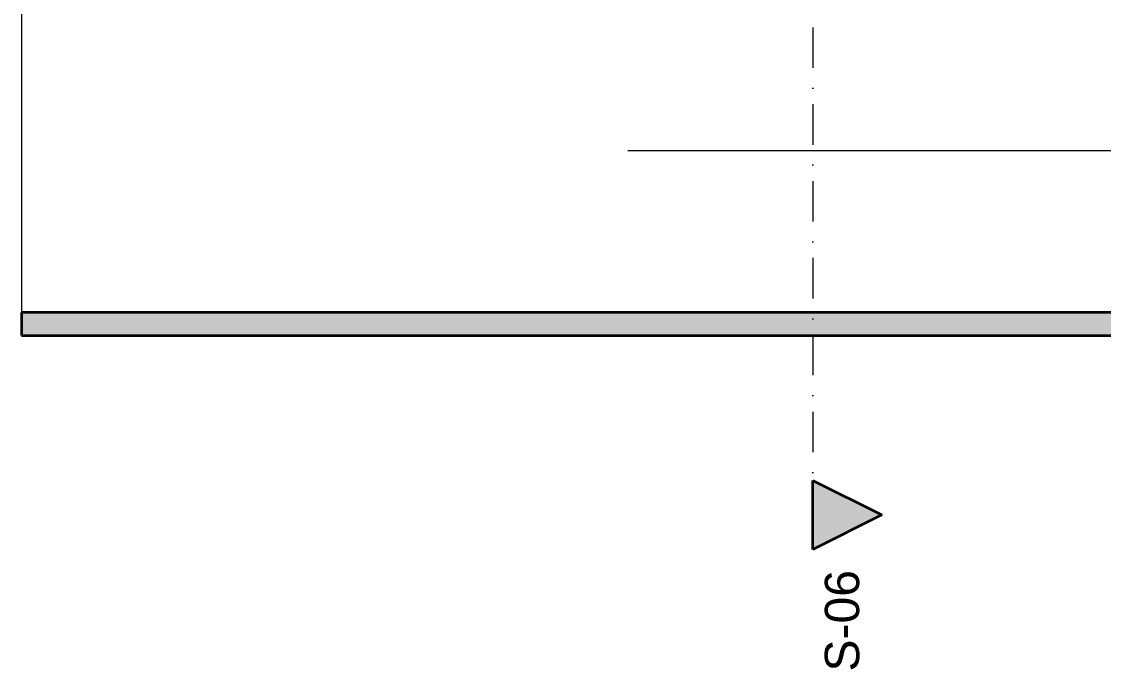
# Model space of a CAD drawing. Header units: millimetres. Extents: x -6000 to 16593, y -11438 to 14364.
# Drawn here: x -2883 to 6554, y -11438 to -5790 of the extents above; entities that cross this region are included whole.
import ezdxf

# ---------------------------------------------------------------- set-up
doc = ezdxf.new("R2010")
doc.units = ezdxf.units.MM
doc.header["$MEASUREMENT"] = 0
doc.linetypes.add('Dot & Dashed', pattern=[670.277762, 352.777767, -176.388884, 0, -141.111112])
doc.linetypes.add('Wipeout_Contour', pattern=[1000, 0, -1000])
for name, color, linetype in [('Interior - Furniture', 7, 'Continuous'), ('Marker - Section', 7, 'Continuous'), ('Structural - Bearing', 7, 'Continuous')]:
    doc.layers.add(name, color=color, linetype=linetype)
for name, color, linetype, lineweight, true_color in [('Interior - Furniture _Pen_No__4', 7, 'Continuous', 20, 0x029e21), ('Marker - Section_Pen_No__25', 7, 'Continuous', 35, 0x40a5ff), ('Marker - Section_Pen_No__85', 7, 'Continuous', 20, 0x80c2ff), ('Structural - Bearing_Pen_No__178', 7, 'Continuous', 15, 0xbda888), ('Structural - Bearing_Pen_No__89', 7, 'Continuous', 20, 0x71cebe)]:
    doc.layers.add(name, color=color, linetype=linetype, lineweight=lineweight, true_color=true_color)
doc.layers.add('Marker - Section_Pen_No__6', color=5, linetype='Continuous', lineweight=35)
doc.layers.add('Structural - Bearing_Pen_No__27', color=7, linetype='Continuous', lineweight=35)
doc.styles.add('GENERATED_STYLE_1', font='')
doc.styles.get('GENERATED_STYLE_1').set_extended_font_data('Arial')

# ---------------------------------------------------------------- blocks, each defined once
blk = doc.blocks.new('Slab_1_2', base_point=(-2883.3, -8527.1))
at = {"layer": 'Structural - Bearing_Pen_No__89', "linetype": 'Continuous', "flags": 128}
blk.add_lwpolyline([(-2883.3, -8527.1), (16035.5, -8527.1), (16035.5, 8108.3), (-2883.3, 8108.3)], close=True, dxfattribs=at)
blk = doc.blocks.new('Wall_1_2', base_point=(-2883.3, -8527.1))
at = {"color": 254, "linetype": 'Wipeout_Contour', "lineweight": 0, "ltscale": 53867.135202}
blk.add_wipeout([(-2883.3, -8527.1), (16035.5, -8527.1), (15835.5, -8327.1), (-2883.3, -8327.1)], dxfattribs=at).dxf.layer = 'Structural - Bearing'
at = {"layer": 'Structural - Bearing_Pen_No__178', "linetype": 'Continuous'}
h = blk.add_hatch(dxfattribs=at)
h.set_pattern_fill('Cut_Stone_0002', color=256, style=0, pattern_type=2)
h.set_pattern_definition([(45, (0, 350), (-111.3693, 111.3693), [0, -105, 0, -157.5]), (110, (350, 350), (148.0016, 53.8682), [0, -77, 0, -133])])
h.paths.add_polyline_path([(-2883.3, -8527.1), (16035.5, -8527.1), (15835.5, -8327.1), (-2883.3, -8327.1)])
at = {"layer": 'Structural - Bearing_Pen_No__27', "linetype": 'Continuous', "flags": 128}
for points in [[(15835.5, -8327.1), (-2883.3, -8327.1)], [(-2883.3, -8327.1), (-2883.3, -8527.1)], [(-2883.3, -8527.1), (16035.5, -8527.1)]]:
    blk.add_lwpolyline(points, dxfattribs=at)
blk = doc.blocks.new('Hedge Element 3D Linear 17_3')
at = {"layer": 'Interior - Furniture _Pen_No__4', "linetype": 'Continuous'}
for p, q in [((0, 1413.1), (11979.7, 1413.1)), ((0, 0), (11979.7, 0))]:
    blk.add_line(p, q, dxfattribs=at)
blk = doc.blocks.new('Cutting Plane_1_2', base_point=(4020.2, 10248.8))
at = {"layer": 'Marker - Section_Pen_No__25', "linetype": 'Continuous'}
blk.add_hatch(color=256, dxfattribs=at).paths.add_polyline_path([(4020.2, -10392.3), (4020.2, -9792.3), (4620.2, -10092.3)])
for p, q in [((4020.2, -9792.3), (4620.2, -10092.3)), ((4020.2, -10392.3), (4020.2, -9792.3)), ((4620.2, -10092.3), (4020.2, -10392.3))]:
    blk.add_line(p, q, dxfattribs=at)
at = {"layer": 'Marker - Section_Pen_No__85', "linetype": 'Dot & Dashed'}
blk.add_line((4020.2, 10248.8), (4020.2, -10092.3), dxfattribs=at)
at = {"layer": 'Marker - Section_Pen_No__6', "insert": (4428, -10572.3), "char_height": 300, "attachment_point": 9, "rotation": 90, "style": 'GENERATED_STYLE_1'}
blk.add_mtext('\\A1;{\\fArial|b0|i0|c0|p34;S-06}', dxfattribs=at)

msp = doc.modelspace()

# ---------------------------------------------------------------- block references
at = {"layer": 'Structural - Bearing', "color": 123, "linetype": 'Continuous', "lineweight": 20, "true_color": 0x71cebe}
msp.add_blockref('Slab_1_2', (-2883.3, -8527.1), dxfattribs=at)

# ---------------------------------------------------------------- next in the draw order: block references
at = {"layer": 'Structural - Bearing'}
msp.add_blockref('Wall_1_2', (-2883.3, -8527.1), dxfattribs=at)

# ---------------------------------------------------------------- next in the draw order: block references
at = {"layer": 'Interior - Furniture', "color": 104, "linetype": 'Continuous', "lineweight": 20, "true_color": 0x029e21, "xscale": -1, "zscale": 1000, "rotation": 180}
msp.add_blockref('Hedge Element 3D Linear 17_3', (2406.6, -6914), dxfattribs=at)
at = {"layer": 'Marker - Section', "color": 151, "lineweight": 20, "true_color": 0x80c2ff}
msp.add_blockref('Cutting Plane_1_2', (4020.2, 10248.8), dxfattribs=at)

doc.saveas('drawing.dxf')
